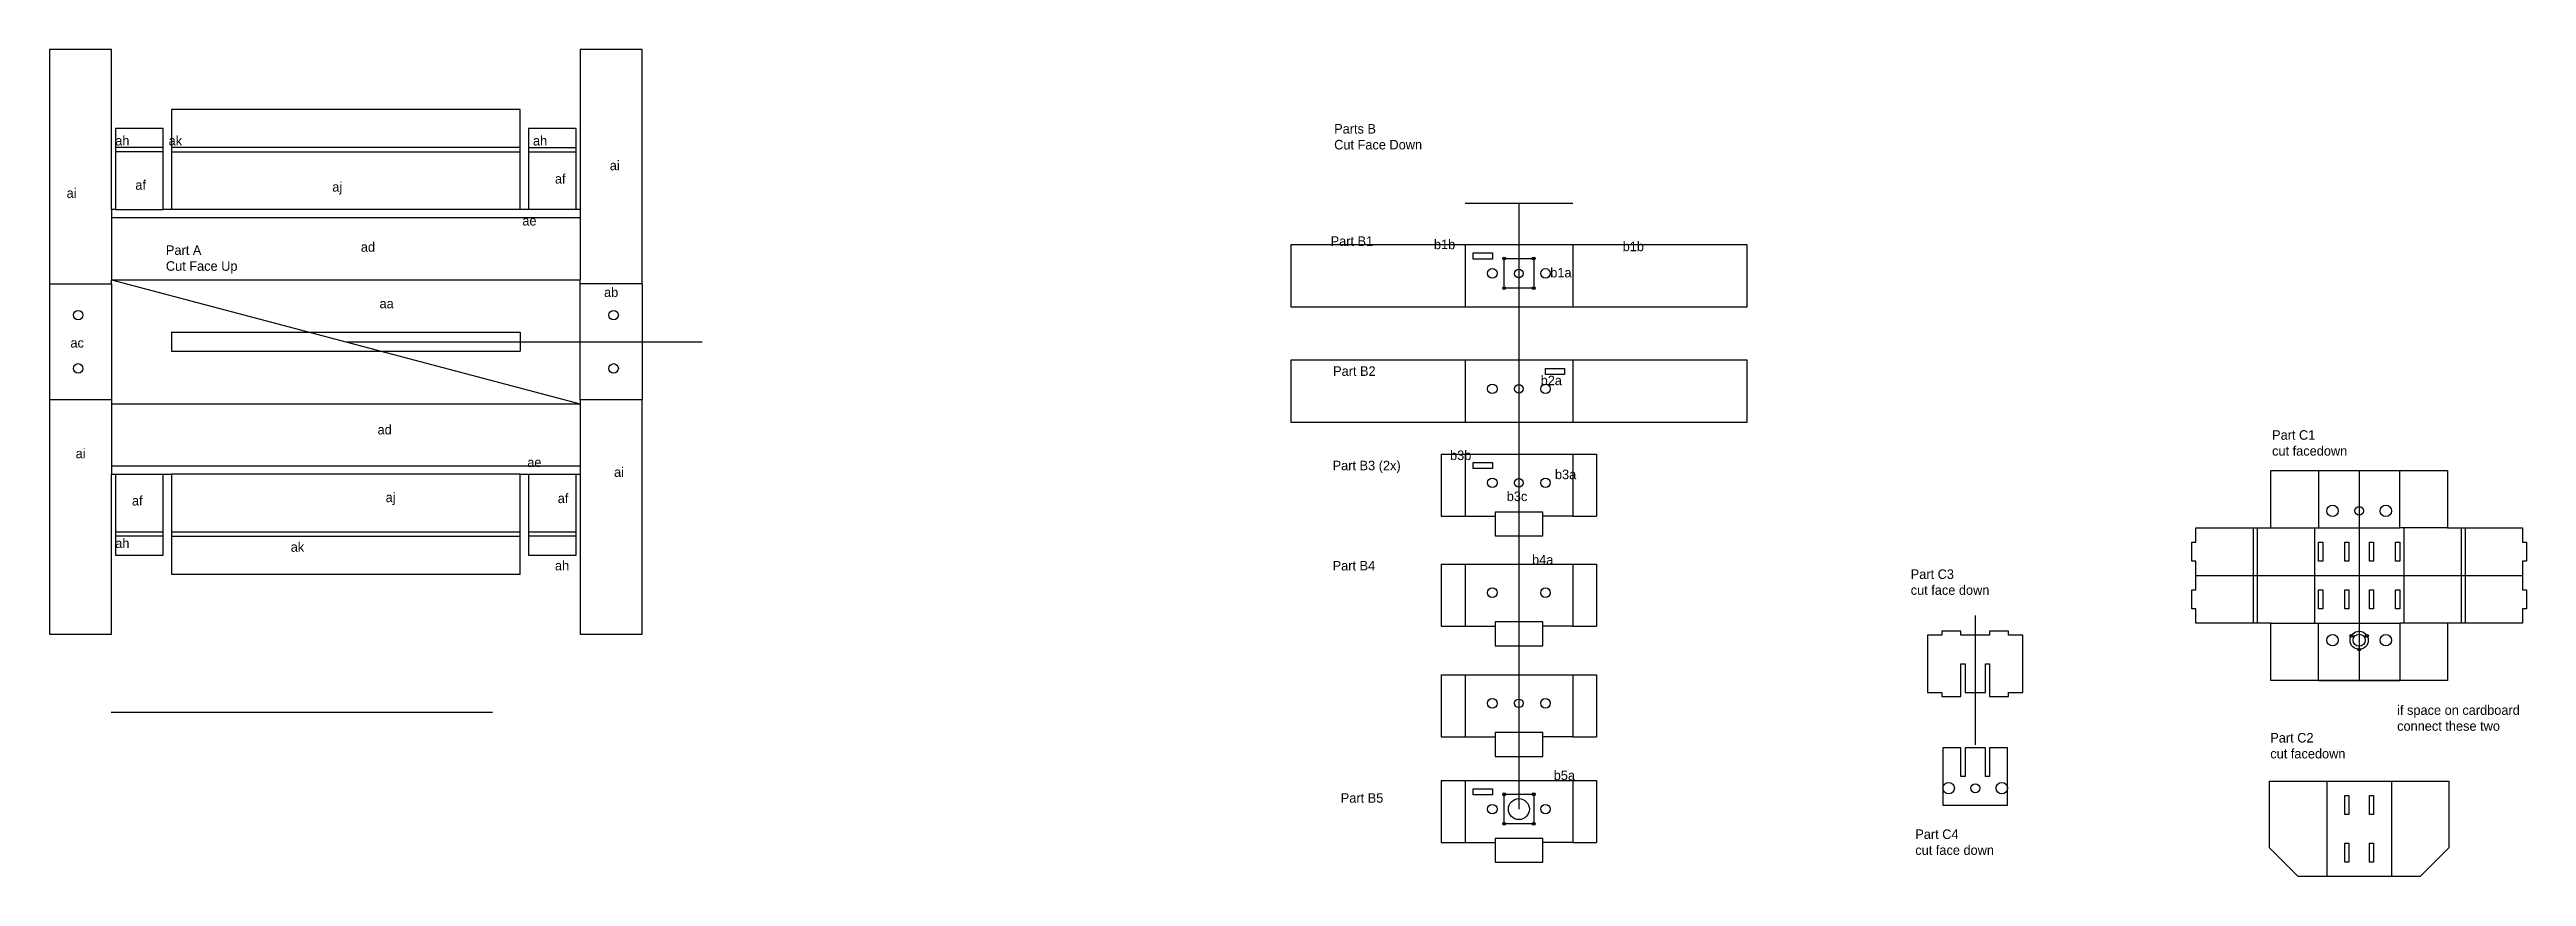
# Model space of a CAD drawing. Header units: millimetres. Extents: x -6 to 2592, y -365 to 502.
import ezdxf

# ---------------------------------------------------------------- set-up
doc = ezdxf.new("R2010")
doc.units = ezdxf.units.MM
doc.header["$MEASUREMENT"] = 0
for name, color, linetype in [('cut', 140, 'Continuous'), ('fold', 230, 'Continuous'), ('helper', 40, 'Continuous'), ('inventor_part_coding', 90, 'Continuous'), ('text', 120, 'Continuous')]:
    doc.layers.add(name, color=color, linetype=linetype)
doc.styles.get("Standard").update_dxf_attribs({"font": '', "height": 10})
doc.styles.get('Standard').set_extended_font_data('osifont')

msp = doc.modelspace()

# ---------------------------------------------------------------- linework, layer by layer
at = {"layer": 'cut'}
for p, q in [((-5.5, 256.6), (-5.5, 135.2)), ((615.9, 256.6), (615.9, 135.2)), ((122.4, 205.9), (488, 205.9)), ((122.4, 205.9), (122.4, 185.9)), ((122.4, 185.9), (488, 185.9)), ((488, 205.9), (488, 195.9)), ((488, 195.9), (488, 185.9)), ((59.5, 130.9), (59.5, 57.3)), ((550.9, 130.9), (550.9, 57.3)), ((1453.7, 78.1), (1478.7, 78.1)), ((1478.7, 78.1), (1591.5, 78.1)), ((1591.5, 78.1), (1616.5, 78.1)), ((1616.5, 78.1), (1616.5, 13.1)), ((1478.7, 13.1), (1510.1, 13.1)), ((1591.5, 13.1), (1560.1, 13.1)), ((2323.6, 0.8), (2373.6, 0.8)), ((2508.6, 0.8), (2458.6, 0.8)), ((1453.7, -37.1), (1478.7, -37.1)), ((1478.7, -37.1), (1591.5, -37.1)), ((1591.5, -37.1), (1616.5, -37.1)), ((1616.5, -37.1), (1616.5, -102.1)), ((1478.7, -102.1), (1510.1, -102.1)), ((1591.5, -102.1), (1560.1, -102.1)), ((2323.6, -99.2), (2373.6, -99.2)), ((2508.6, -99.2), (2458.6, -99.2)), ((1453.7, -153.1), (1478.7, -153.1)), ((1478.7, -153.1), (1591.5, -153.1)), ((1591.5, -153.1), (1616.5, -153.1)), ((1616.5, -153.1), (1616.5, -218.1)), ((1478.7, -218.1), (1510.1, -218.1)), ((1591.5, -218.1), (1560.1, -218.1)), ((1453.7, -264), (1478.7, -264)), ((1478.7, -264), (1591.5, -264)), ((1591.5, -264), (1616.5, -264)), ((1616.5, -264), (1616.5, -329)), ((1478.7, -329), (1510.1, -329)), ((1591.5, -329), (1560.1, -329))]:
    msp.add_line(p, q, dxfattribs=at)
for points in [[(615.9, 256.6), (615.9, 502.3), (550.9, 502.3), (550.9, 334.5), (546.6, 334.5), (546.6, 419.5), (496.6, 419.5), (496.6, 334.5), (488, 334.5), (488, 439.5), (122.4, 439.5), (122.4, 334.5), (113.8, 334.5), (113.8, 419.5), (63.8, 419.5), (63.8, 334.5), (59.5, 334.5), (59.5, 502.3), (-5.5, 502.3), (-5.5, 256.6)], [(59.5, 334.5), (59.5, 317.3), (59.5, 260.9)], [(550.9, 334.5), (550.9, 325.9), (550.9, 260.9)], [(1478.7, 297.6), (1295.9, 297.6), (1295.9, 232.6), (1478.7, 232.6), (1591.5, 232.6), (1774.3, 232.6), (1774.3, 297.6), (1591.5, 297.6), (1478.7, 297.6)], [(1478.7, 176.6), (1295.9, 176.6), (1295.9, 111.6), (1774.3, 111.6), (1774.3, 111.6), (1774.3, 176.6), (1591.5, 176.6), (1478.7, 176.6)], [(-5.5, 135.2), (-5.5, -110.5), (59.5, -110.5), (59.5, 57.3), (63.8, 57.3), (63.8, -27.7), (113.8, -27.7), (113.8, 57.3), (122.4, 57.3), (122.4, -47.7), (488, -47.7), (488, 57.3), (496.6, 57.3), (496.6, -27.7), (546.6, -27.7), (546.6, 57.3), (550.9, 57.3), (550.9, -110.5), (615.9, -110.5), (615.9, 135.2)], [(1453.7, 78.1), (1453.7, 13.1), (1478.7, 13.1)], [(2396.9, -159.2), (2323.6, -159.2), (2323.6, -99.2), (2245, -99.2), (2245, -84.2), (2240.7, -84.2), (2240.7, -64.2), (2245, -64.2), (2245, -49.2), (2245, -34.2), (2240.7, -34.2), (2240.7, -14.2), (2245, -14.2), (2245, 0.8), (2323.6, 0.8), (2323.6, 60.8)], [(2323.6, 60.8), (2373.6, 60.8)], [(2373.6, 60.8), (2416.1, 60.8), (2458.6, 60.8)], [(2458.6, 60.8), (2508.6, 60.8), (2508.6, 0.8), (2587.2, 0.8), (2587.2, -14.2), (2591.5, -14.2), (2591.5, -34.2), (2587.2, -34.2), (2587.2, -49.2), (2587.2, -64.2), (2591.5, -64.2), (2591.5, -84.2), (2587.2, -84.2), (2587.2, -99.2), (2508.6, -99.2), (2508.6, -159.2), (2396.9, -159.2)], [(1510.1, 17.4), (1510.1, 8.8), (1510.1, -7.6), (1560.1, -7.6), (1560.1, 8.8), (1560.1, 17.4)], [(1591.5, 13.1), (1616.5, 13.1)], [(1453.7, -37.1), (1453.7, -102.1), (1478.7, -102.1)], [(1510.1, -97.8), (1510.1, -106.4), (1510.1, -122.8), (1560.1, -122.8), (1560.1, -106.4), (1560.1, -97.8)], [(1591.5, -102.1), (1616.5, -102.1)], [(2002.9, -141.6), (2002.9, -171.6), (2024.3, -171.6), (2024.3, -141.6), (2028.6, -141.6), (2028.6, -175.9), (2048.6, -175.9), (2048.6, -171.6), (2063.6, -171.6), (2063.6, -111.6), (2048.6, -111.6), (2048.6, -107.3), (2028.6, -107.3), (2028.6, -111.6), (1998.6, -111.6), (1998.6, -107.3), (1978.6, -107.3), (1978.6, -111.6), (1963.6, -111.6), (1963.6, -171.6), (1978.6, -171.6), (1978.6, -175.9), (1998.6, -175.9), (1998.6, -141.6), (2002.9, -141.6)], [(1453.7, -153.1), (1453.7, -218.1), (1478.7, -218.1)], [(2373.6, -159.2), (2416.1, -159.2), (2458.6, -159.2)], [(1510.1, -213.8), (1510.1, -222.4), (1510.1, -238.8), (1560.1, -238.8), (1560.1, -222.4), (1560.1, -213.8)], [(1591.5, -218.1), (1616.5, -218.1)], [(2002.9, -229.9), (2002.9, -259.9), (1998.6, -259.9), (1998.6, -229.9), (1979.7, -229.9), (1979.7, -289.9), (2047.5, -289.9), (2047.5, -229.9), (2028.6, -229.9), (2028.6, -259.9), (2024.3, -259.9), (2024.3, -229.9), (2002.9, -229.9)], [(1453.7, -264), (1453.7, -329), (1478.7, -329)], [(2322.2, -264.6), (2382.2, -264.6), (2416.1, -264.6), (2450, -264.6), (2510, -264.6), (2510, -334.6), (2480, -364.6), (2352.2, -364.6), (2322.2, -334.6), (2322.2, -264.6)], [(1510.1, -324.7), (1510.1, -333.3), (1510.1, -349.7), (1560.1, -349.7), (1560.1, -333.3), (1560.1, -324.7)], [(1591.5, -329), (1616.5, -329)]]:
    msp.add_lwpolyline(points, dxfattribs=at)
for points in [[(1487.3, 289), (1507.3, 289), (1507.3, 282.5), (1487.3, 282.5)], [(1562.9, 168), (1582.9, 168), (1582.9, 161.5), (1562.9, 161.5)], [(1487.3, 69.5), (1507.3, 69.5), (1507.3, 63), (1487.3, 63)], [(2373.6, -14.2), (2377.9, -14.2), (2377.9, -34.2), (2373.6, -34.2)], [(2401.1, -14.2), (2405.4, -14.2), (2405.4, -34.2), (2401.1, -34.2)], [(2426.8, -14.2), (2431.1, -14.2), (2431.1, -34.2), (2426.8, -34.2)], [(2454.3, -14.2), (2458.6, -14.2), (2458.6, -34.2), (2454.3, -34.2)], [(2373.6, -64.2), (2377.9, -64.2), (2377.9, -84.2), (2373.6, -84.2)], [(2401.1, -64.2), (2405.4, -64.2), (2405.4, -84.2), (2401.1, -84.2)], [(2426.8, -64.2), (2431.1, -64.2), (2431.1, -84.2), (2426.8, -84.2)], [(2454.3, -64.2), (2458.6, -64.2), (2458.6, -84.2), (2454.3, -84.2)], [(2238, -99.4), (2238, -99.4)], [(1487.3, -272.6), (1507.3, -272.6), (1507.3, -279.1), (1487.3, -279.1)], [(2193.1, -266.1), (2193.1, -266.1)], [(2401.1, -279.6), (2405.4, -279.6), (2405.4, -299.6), (2401.1, -299.6)], [(2426.8, -279.6), (2431.1, -279.6), (2431.1, -299.6), (2426.8, -299.6)], [(2401.1, -329.6), (2405.4, -329.6), (2405.4, -349.6), (2401.1, -349.6)], [(2426.8, -329.6), (2431.1, -329.6), (2431.1, -349.6), (2426.8, -349.6)]]:
    msp.add_lwpolyline(points, close=True, dxfattribs=at)
for centre, radius in [((1507.2, 267.6), 5), ((1519.6, 283.1), 1.5), ((1535.1, 267.6), 4.5), ((1550.6, 283.1), 1.5), ((1563, 267.6), 5), ((1519.6, 252.1), 1.5), ((1550.6, 252.1), 1.5), ((24.5, 223.8), 5), ((585.9, 223.8), 5), ((24.5, 168), 5), ((585.9, 168), 5), ((1507.2, 146.6), 5), ((1535.1, 146.6), 4.5), ((1563, 146.6), 5), ((1507.2, 48.1), 5), ((1535.1, 48.1), 4.5), ((1563, 48.1), 5), ((2388.2, 18.6), 6), ((2416.1, 18.6), 4.5), ((2444, 18.6), 6), ((1507.2, -67.1), 5), ((1563, -67.1), 5), ((2388.2, -117), 6), ((2407.9, -112.3), 1.5), ((2416.1, -117), 6.35), ((2416.1, -126.6), 1.5), ((2424.3, -112.3), 1.5), ((2444, -117), 6), ((1507.2, -183.1), 5), ((1535.1, -183.1), 4.5), ((1563, -183.1), 5), ((1519.6, -278.5), 1.5), ((1535.1, -294), 11), ((1550.6, -278.5), 1.5), ((1985.7, -272.1), 6), ((2013.6, -272.1), 4.76), ((2041.5, -272.1), 6), ((1507.2, -294), 5), ((1519.6, -309.5), 1.5), ((1550.6, -309.5), 1.5), ((1563, -294), 5)]:
    msp.add_circle(centre, radius, dxfattribs=at)
at = {"layer": 'fold'}
for p, q in [((113.8, 399.5), (63.8, 399.5)), ((113.8, 395.2), (63.8, 395.2)), ((488, 399.5), (122.4, 399.5)), ((122.4, 395.2), (488, 395.2)), ((496.6, 399.5), (546.6, 399.5)), ((496.6, 395.2), (546.6, 395.2)), ((550.9, 325.9), (59.5, 325.9)), ((63.8, 334.5), (113.8, 334.5)), ((488, 334.5), (122.4, 334.5)), ((546.6, 334.5), (496.6, 334.5)), ((1478.7, 297.6), (1478.7, 232.6)), ((1591.5, 297.6), (1591.5, 232.6)), ((59.5, 256.6), (59.5, 260.9)), ((59.5, 260.9), (550.9, 260.9)), ((-5.5, 256.6), (59.5, 256.6)), ((615.9, 256.6), (550.9, 256.6)), ((550.9, 135.2), (550.9, 256.6)), ((1478.7, 176.6), (1478.7, 111.6)), ((1591.5, 176.6), (1591.5, 111.6)), ((59.5, 135.2), (59.5, 130.9)), ((59.5, 130.9), (550.9, 130.9)), ((615.9, 135.2), (550.9, 135.2)), ((1478.7, 78.1), (1478.7, 13.1)), ((1591.5, 78.1), (1591.5, 13.1)), ((59.5, 65.9), (550.9, 65.9)), ((63.8, 57.3), (113.8, 57.3)), ((488, 57.3), (122.4, 57.3)), ((496.6, 57.3), (546.6, 57.3)), ((1560.1, 17.4), (1510.1, 17.4)), ((2305, 0.8), (2305, -99.2)), ((2309.3, 0.8), (2309.3, -99.2)), ((2369.3, 0.8), (2369.3, -99.2)), ((2462.9, 0.8), (2462.9, -99.2)), ((2522.9, 0.8), (2522.9, -99.2)), ((2527.2, 0.8), (2527.2, -99.2)), ((63.8, -3.4), (113.8, -3.4)), ((113.8, -7.7), (63.8, -7.7)), ((122.4, -3.4), (488, -3.4)), ((122.4, -7.7), (488, -7.7)), ((496.6, -3.4), (546.6, -3.4)), ((546.6, -7.7), (496.6, -7.7)), ((1478.7, -37.1), (1478.7, -102.1)), ((1591.5, -37.1), (1591.5, -102.1)), ((1560.1, -97.8), (1510.1, -97.8)), ((1478.7, -153.1), (1478.7, -218.1)), ((1591.5, -153.1), (1591.5, -218.1)), ((1560.1, -213.8), (1510.1, -213.8)), ((1478.7, -264), (1478.7, -329)), ((1591.5, -264), (1591.5, -329)), ((2382.2, -264.6), (2382.2, -364.6)), ((2450, -264.6), (2450, -364.6)), ((1560.1, -324.7), (1510.1, -324.7))]:
    msp.add_line(p, q, dxfattribs=at)
for points in [[(550.9, 256.6), (550.9, 260.9)], [(59.5, 256.6), (59.5, 135.2), (-5.5, 135.2)], [(550.9, 135.2), (550.9, 130.9)], [(2373.6, 60.8), (2373.6, 0.8), (2458.6, 0.8), (2458.6, 60.8)], [(2373.6, -159.2), (2373.6, -99.2), (2458.6, -99.2), (2458.6, -159.2)]]:
    msp.add_lwpolyline(points, dxfattribs=at)
at = {"layer": 'helper'}
for p, q in [((1478.7, 341.3), (1535.1, 341.3)), ((1535.1, 341.3), (1535.1, -294)), ((1535.1, 341.3), (1591.5, 341.3)), ((1519.6, 283.1), (1550.6, 283.1)), ((1519.6, 252.1), (1519.6, 283.1)), ((1550.6, 283.1), (1550.6, 252.1)), ((1550.6, 252.1), (1519.6, 252.1)), ((305.2, 195.9), (678.9, 195.9)), ((2416.1, 60.8), (2416.1, -159.2)), ((2245, -49.2), (2587.2, -49.2)), ((2013.6, -91), (2013.6, -226.5)), ((59, -192.5), (459, -192.5)), ((1519.6, -278.5), (1550.6, -278.5)), ((1519.6, -309.5), (1519.6, -278.5)), ((1550.6, -278.5), (1550.6, -309.5)), ((1550.6, -309.5), (1519.6, -309.5))]:
    msp.add_line(p, q, dxfattribs=at)
msp.add_lwpolyline([(59.5, 260.9), (305.2, 195.9), (550.9, 130.9)], dxfattribs=at)
msp.add_circle((2416.1, -117), 9.53, dxfattribs=at)

# ---------------------------------------------------------------- texts
at = {"layer": 'inventor_part_coding', "char_height": 10, "attachment_point": 1}
for s, width, insert in [('ah', 89, (63.4, 411.7)), ('ak', 89, (119.4, 411.7)), ('ah', 89, (501.4, 411.7)), ('af', 89, (84.4, 365.3)), ('aj', 89, (290.9, 363.3)), ('af', 89, (524.4, 371.8)), ('ai', 89, (581.9, 385.8)), ('ai', 89, (12.4, 356.8)), ('ae', 89, (490.2, 327.8)), ('ad', 89, (320.9, 300.3)), ('b1b', 17, (1446, 303)), ('b1b', 17, (1643.9, 300.9)), ('b1a', 17, (1568, 273.4)), ('aa', 89, (340.5, 241)), ('ab', 89, (575.9, 252.8)), ('ac', 89, (16.4, 199.8)), ('b2a', 17, (1557.9, 160.4)), ('ad', 89, (338.4, 108.8)), ('ai', 89, (21.9, 83.8)), ('b3b', 17, (1462.9, 81.9)), ('ae', 89, (495.4, 74.6)), ('ai', 89, (586.4, 64.3)), ('b3a', 17, (1572.9, 61.9)), ('af', 89, (80.9, 34.3)), ('aj', 89, (346.9, 37.8)), ('af', 89, (527.4, 36.8)), ('b3c', 17, (1522.4, 38.9)), ('ah', 89, (63.4, -10.3)), ('ak', 89, (247.4, -14.2)), ('ah', 89, (524.4, -33.7)), ('b4a', 17, (1548.9, -27.6)), ('b5a', 17, (1571.6, -253.6))]:
    msp.add_mtext_dynamic_manual_height_columns(s, width=width, gutter_width=50, heights=[0], dxfattribs=dict(at, insert=insert))
at = {"layer": 'text', "char_height": 10, "attachment_point": 1}
for s, insert in [('Parts B\\PCut Face Down ', (1341.4, 424.2)), ('Part A\\PCut Face Up ', (116.5, 297)), ('Part B1', (1337.7, 306.4)), ('Part B2', (1340.3, 170.2)), ('Part C1\\Pcut facedown', (2324.8, 103.2)), ('Part B3 (2x)', (1339.8, 71.2)), ('Part B4', (1339.8, -33.8)), ('Part C3\\Pcut face down', (1945.9, -42.7)), ('if space on cardboard\\Pconnect these two', (2455.9, -185.2)), ('Part C2\\Pcut facedown', (2322.9, -214.2)), ('Part B5', (1348.3, -277.3)), ('Part C4\\Pcut face down', (1950.7, -315.3))]:
    msp.add_mtext_dynamic_manual_height_columns(s, width=364.5, gutter_width=50, heights=[0], dxfattribs=dict(at, insert=insert))

doc.saveas('drawing.dxf')
